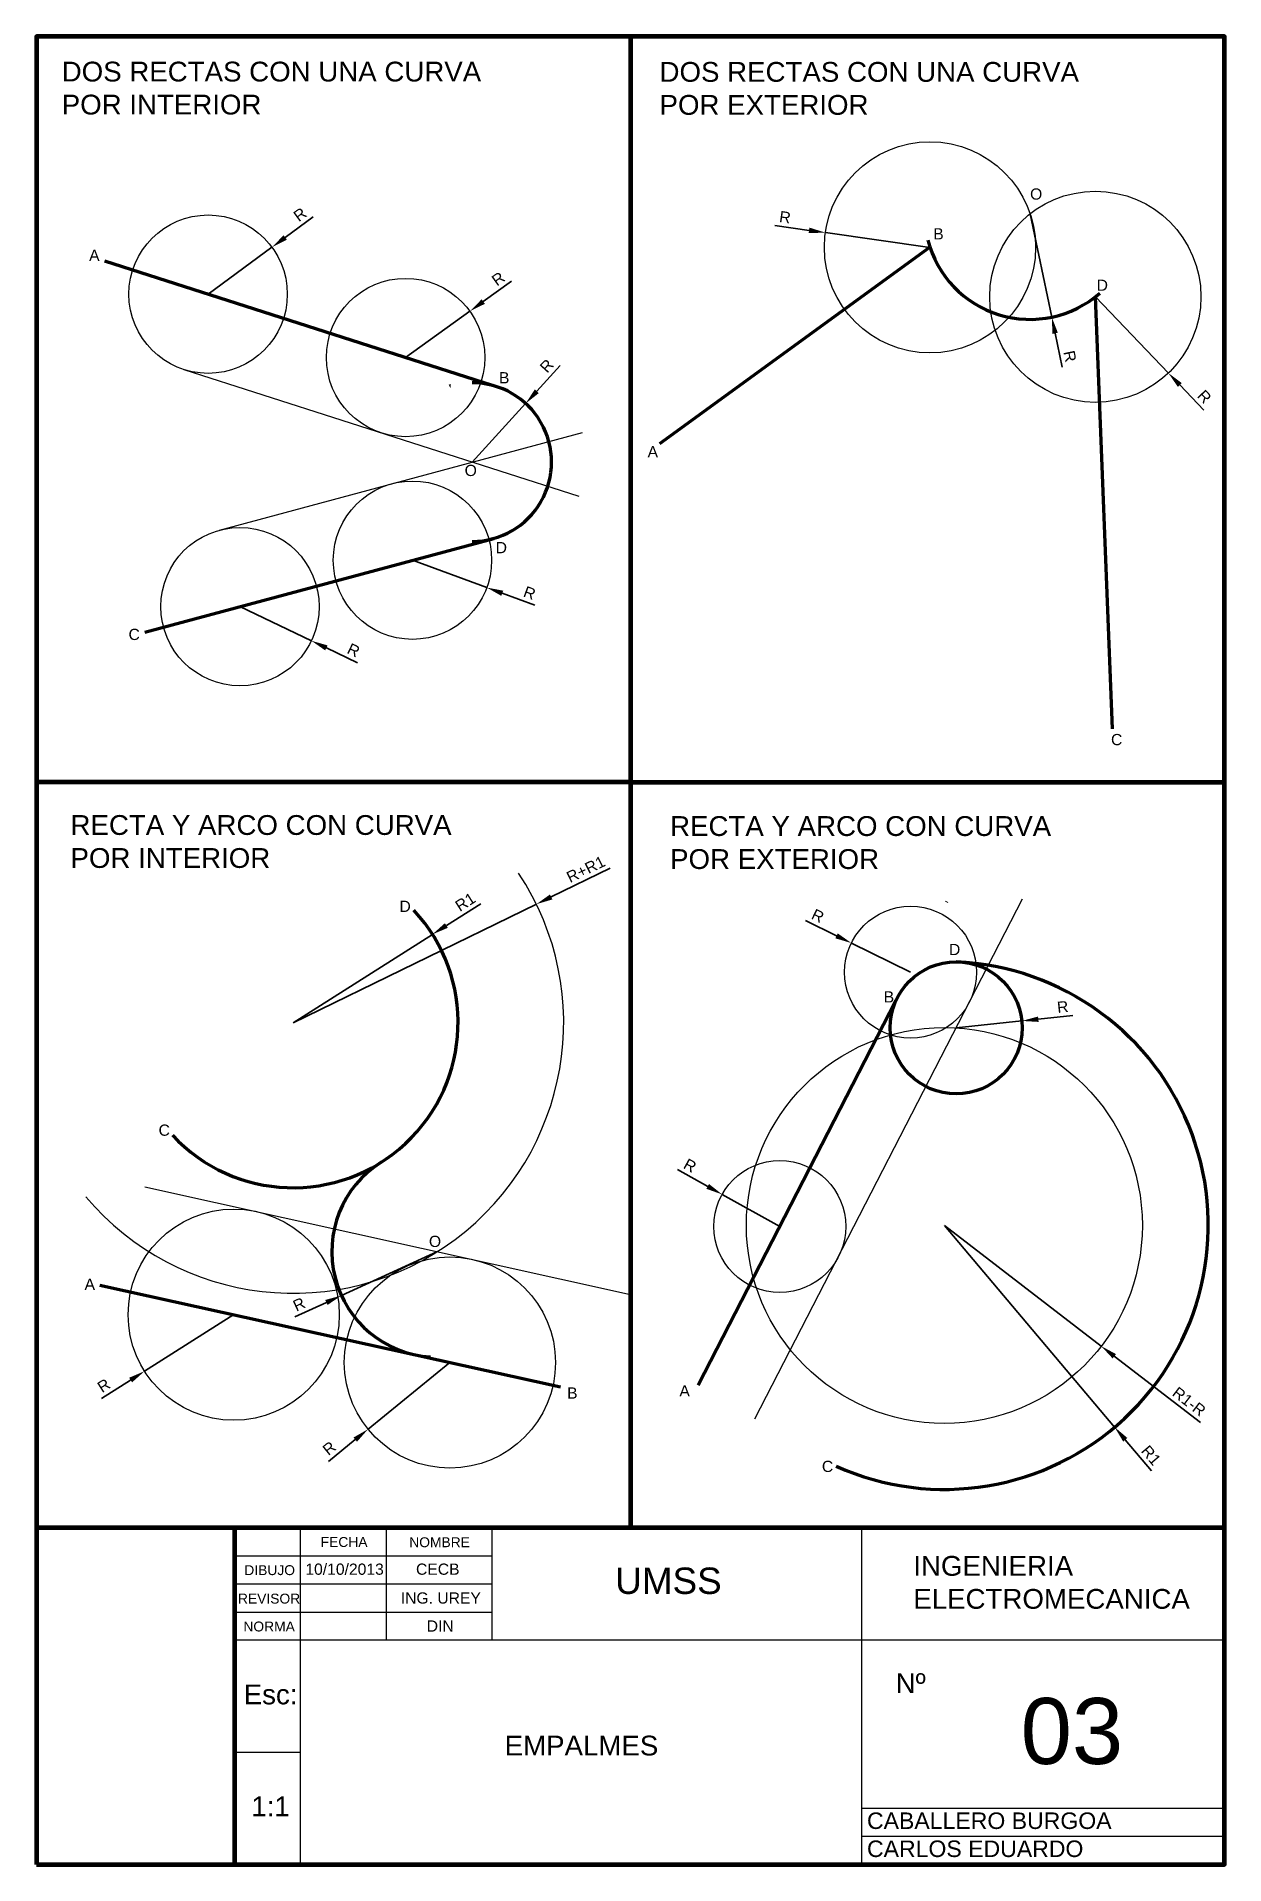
# Model space of a CAD drawing. Header units: millimetres. Extents: x 20 to 200, y 6 to 283.
import ezdxf

# ---------------------------------------------------------------- set-up
doc = ezdxf.new("R2010")
doc.units = ezdxf.units.MM
for name, color, linetype, lineweight, true_color in [('cajetin', 3, 'Continuous', 20, 0x00ff00), ('cajetin-letras', 2, 'Continuous', 40, 0xffff00), ('datos', 7, 'Continuous', 50, 0xffffff), ('letras', 1, 'Continuous', 35, 0xff0000), ('margin', 3, 'Continuous', 100, 0x00ff00), ('trazos', 5, 'Continuous', 15, 0x0000ff)]:
    doc.layers.add(name, color=color, linetype=linetype, lineweight=lineweight, true_color=true_color)
doc.styles.get("Standard").update_dxf_attribs({"font": 'arial.ttf', "height": 1.7})
doc.dimstyles.new('ISO-25', dxfattribs={"dimtxt": 2.5, "dimasz": 2.5, "dimexe": 1.25, "dimexo": 0.625, "dimtad": 1, "dimtxsty": 'Standard', "dimcen": 2.5, "dimadec": 0, "dimazin": 0, "dimtfac": 1, "dimtmove": 0, "dimatfit": 3, "dimfxl": 1, "dimarcsym": 0})

# ---------------------------------------------------------------- blocks, each defined once
blk = doc.blocks.new('*D10')
at = {"layer": 'Defpoints', "color": 0}
for p in [(170.24, 256.61), (173.53, 240.96)]:
    blk.add_point(p, dxfattribs=at)
at = {"layer": 'letras', "color": 0, "lineweight": -2}
for p, q in [((170.24, 256.61), (173.53, 240.96)), ((175.12, 233.37), (174.05, 238.51))]:
    blk.add_line(p, q, dxfattribs=at)
at = {"layer": 'letras', "color": 0}
blk.add_solid([(174.45, 238.59), (173.64, 238.42), (173.53, 240.96)], dxfattribs=at)
at = {"layer": 'letras', "color": 0, "insert": (176.29, 235.02), "char_height": 1.7, "attachment_point": 5, "rotation": 281.8605}
blk.add_mtext('R', dxfattribs=at)
blk = doc.blocks.new('*D11')
at = {"layer": 'Defpoints', "color": 0}
for p in [(93.81, 227.87), (85.72, 218.99)]:
    blk.add_point(p, dxfattribs=at)
at = {"layer": 'letras', "color": 0, "lineweight": -2}
for p, q in [((99.03, 233.6), (95.49, 229.72)), ((85.72, 218.99), (93.81, 227.87))]:
    blk.add_line(p, q, dxfattribs=at)
at = {"layer": 'letras', "color": 0}
blk.add_solid([(95.19, 230), (95.8, 229.44), (93.81, 227.87)], dxfattribs=at)
at = {"layer": 'letras', "color": 0, "insert": (97.01, 233.57), "char_height": 1.7, "attachment_point": 5, "rotation": 47.6615}
blk.add_mtext('R', dxfattribs=at)
blk = doc.blocks.new('*D14')
at = {"layer": 'Defpoints', "color": 0}
for p in [(79.68, 147.42), (58.57, 134.03)]:
    blk.add_point(p, dxfattribs=at)
at = {"layer": 'letras', "color": 0, "lineweight": -2}
for p, q in [((87, 152.06), (81.79, 148.76)), ((58.57, 134.03), (79.68, 147.42))]:
    blk.add_line(p, q, dxfattribs=at)
at = {"layer": 'letras', "color": 0}
blk.add_solid([(81.57, 149.11), (82.02, 148.41), (79.68, 147.42)], dxfattribs=at)
at = {"layer": 'letras', "color": 0, "insert": (84.66, 152.33), "char_height": 1.7, "attachment_point": 5, "rotation": 32.3936}
blk.add_mtext('R1', dxfattribs=at)
blk = doc.blocks.new('*D15')
at = {"layer": 'Defpoints', "color": 0}
for p in [(80.43, 99.34), (65.89, 92.68)]:
    blk.add_point(p, dxfattribs=at)
at = {"layer": 'letras', "color": 0, "lineweight": -2}
for p, q in [((80.43, 99.34), (65.89, 92.68)), ((58.84, 89.45), (63.62, 91.64))]:
    blk.add_line(p, q, dxfattribs=at)
at = {"layer": 'letras', "color": 0}
blk.add_solid([(63.44, 92.01), (63.79, 91.26), (65.89, 92.68)], dxfattribs=at)
at = {"layer": 'letras', "color": 0, "insert": (59.48, 91.36), "char_height": 1.7, "attachment_point": 5, "rotation": 24.6249}
blk.add_mtext('R', dxfattribs=at)
blk = doc.blocks.new('*D16')
at = {"layer": 'Defpoints', "color": 0}
for p in [(95.43, 151.99), (58.57, 134.03)]:
    blk.add_point(p, dxfattribs=at)
at = {"layer": 'letras', "color": 0, "lineweight": -2}
for p, q in [((106.6, 157.44), (97.67, 153.09)), ((58.57, 134.03), (95.43, 151.99))]:
    blk.add_line(p, q, dxfattribs=at)
at = {"layer": 'letras', "color": 0}
blk.add_solid([(97.49, 153.46), (97.86, 152.71), (95.43, 151.99)], dxfattribs=at)
at = {"layer": 'letras', "color": 0, "insert": (102.92, 157.29), "char_height": 1.7, "attachment_point": 5, "rotation": 25.9819}
blk.add_mtext('R+R1', dxfattribs=at)
blk = doc.blocks.new('*D17')
at = {"layer": 'Defpoints', "color": 0}
for p in [(49.57, 89.79), (36.06, 81.22)]:
    blk.add_point(p, dxfattribs=at)
at = {"layer": 'letras', "color": 0, "lineweight": -2}
for p, q in [((49.57, 89.79), (36.06, 81.22)), ((29.52, 77.07), (33.95, 79.88))]:
    blk.add_line(p, q, dxfattribs=at)
at = {"layer": 'letras', "color": 0}
blk.add_solid([(33.73, 80.23), (34.17, 79.53), (36.06, 81.22)], dxfattribs=at)
at = {"layer": 'letras', "color": 0, "insert": (29.89, 79.05), "char_height": 1.7, "attachment_point": 5, "rotation": 32.3727}
blk.add_mtext('R', dxfattribs=at)
blk = doc.blocks.new('*D18')
at = {"layer": 'Defpoints', "color": 0}
for p in [(82.33, 82.54), (69.93, 72.43)]:
    blk.add_point(p, dxfattribs=at)
at = {"layer": 'letras', "color": 0, "lineweight": -2}
for p, q in [((82.33, 82.54), (69.93, 72.43)), ((63.92, 67.54), (67.99, 70.85))]:
    blk.add_line(p, q, dxfattribs=at)
at = {"layer": 'letras', "color": 0}
blk.add_solid([(67.73, 71.17), (68.25, 70.53), (69.93, 72.43)], dxfattribs=at)
at = {"layer": 'letras', "color": 0, "insert": (64.05, 69.55), "char_height": 1.7, "attachment_point": 5, "rotation": 39.1698}
blk.add_mtext('R', dxfattribs=at)
blk = doc.blocks.new('*D19')
at = {"layer": 'Defpoints', "color": 0}
for p in [(55.36, 251.54), (45.69, 244.43)]:
    blk.add_point(p, dxfattribs=at)
at = {"layer": 'letras', "color": 0, "lineweight": -2}
for p, q in [((61.6, 256.13), (57.37, 253.03)), ((45.69, 244.43), (55.36, 251.54))]:
    blk.add_line(p, q, dxfattribs=at)
at = {"layer": 'letras', "color": 0}
blk.add_solid([(57.13, 253.36), (57.62, 252.69), (55.36, 251.54)], dxfattribs=at)
at = {"layer": 'letras', "color": 0, "insert": (59.62, 256.51), "char_height": 1.7, "attachment_point": 5, "rotation": 36.3373}
blk.add_mtext('R', dxfattribs=at)
blk = doc.blocks.new('*D20')
at = {"layer": 'Defpoints', "color": 0}
for p in [(85.35, 241.85), (75.62, 234.83)]:
    blk.add_point(p, dxfattribs=at)
at = {"layer": 'letras', "color": 0, "lineweight": -2}
for p, q in [((91.64, 246.38), (87.38, 243.31)), ((75.62, 234.83), (85.35, 241.85))]:
    blk.add_line(p, q, dxfattribs=at)
at = {"layer": 'letras', "color": 0}
blk.add_solid([(87.14, 243.65), (87.63, 242.97), (85.35, 241.85)], dxfattribs=at)
at = {"layer": 'letras', "color": 0, "insert": (89.66, 246.77), "char_height": 1.7, "attachment_point": 5, "rotation": 35.7931}
blk.add_mtext('R', dxfattribs=at)
blk = doc.blocks.new('*D21')
at = {"layer": 'Defpoints', "color": 0}
for p in [(50.52, 197.08), (61.35, 191.91)]:
    blk.add_point(p, dxfattribs=at)
at = {"layer": 'letras', "color": 0, "lineweight": -2}
for p, q in [((50.52, 197.08), (61.35, 191.91)), ((68.34, 188.57), (63.61, 190.83))]:
    blk.add_line(p, q, dxfattribs=at)
at = {"layer": 'letras', "color": 0}
blk.add_solid([(63.79, 191.21), (63.43, 190.45), (61.35, 191.91)], dxfattribs=at)
at = {"layer": 'letras', "color": 0, "insert": (67.74, 190.49), "char_height": 1.7, "attachment_point": 5, "rotation": 334.4602}
blk.add_mtext('R', dxfattribs=at)
blk = doc.blocks.new('*D22')
at = {"layer": 'Defpoints', "color": 0}
for p in [(76.65, 204.12), (87.92, 199.97)]:
    blk.add_point(p, dxfattribs=at)
at = {"layer": 'letras', "color": 0, "lineweight": -2}
for p, q in [((76.65, 204.12), (87.92, 199.97)), ((95.19, 197.3), (90.26, 199.11))]:
    blk.add_line(p, q, dxfattribs=at)
at = {"layer": 'letras', "color": 0}
blk.add_solid([(90.41, 199.5), (90.12, 198.72), (87.92, 199.97)], dxfattribs=at)
at = {"layer": 'letras', "color": 0, "insert": (94.41, 199.16), "char_height": 1.7, "attachment_point": 5, "rotation": 339.7899}
blk.add_mtext('R', dxfattribs=at)
blk = doc.blocks.new('*D23')
at = {"layer": 'Defpoints', "color": 0}
for p in [(139.23, 253.76), (155.07, 251.53)]:
    blk.add_point(p, dxfattribs=at)
at = {"layer": 'letras', "color": 0, "lineweight": -2}
for p, q in [((131.55, 254.83), (136.75, 254.1)), ((155.07, 251.53), (139.23, 253.76))]:
    blk.add_line(p, q, dxfattribs=at)
at = {"layer": 'letras', "color": 0}
blk.add_solid([(136.81, 254.52), (136.69, 253.69), (139.23, 253.76)], dxfattribs=at)
at = {"layer": 'letras', "color": 0, "insert": (133.12, 256.1), "char_height": 1.7, "attachment_point": 5, "rotation": 352.0119}
blk.add_mtext('R', dxfattribs=at)
blk = doc.blocks.new('*D24')
at = {"layer": 'Defpoints', "color": 0}
for p in [(180.14, 244.04), (191.2, 232.48)]:
    blk.add_point(p, dxfattribs=at)
at = {"layer": 'letras', "color": 0, "lineweight": -2}
for p, q in [((180.14, 244.04), (191.2, 232.48)), ((196.56, 226.88), (192.93, 230.67))]:
    blk.add_line(p, q, dxfattribs=at)
at = {"layer": 'letras', "color": 0}
blk.add_solid([(193.23, 230.96), (192.63, 230.39), (191.2, 232.48)], dxfattribs=at)
at = {"layer": 'letras', "color": 0, "insert": (196.67, 228.9), "char_height": 1.7, "attachment_point": 5, "rotation": 313.7426}
blk.add_mtext('R', dxfattribs=at)
blk = doc.blocks.new('*D25')
at = {"layer": 'Defpoints', "color": 0}
for p in [(123.58, 108.01), (132.32, 103.15)]:
    blk.add_point(p, dxfattribs=at)
at = {"layer": 'letras', "color": 0, "lineweight": -2}
for p, q in [((116.8, 111.77), (121.39, 109.22)), ((132.32, 103.15), (123.58, 108.01))]:
    blk.add_line(p, q, dxfattribs=at)
at = {"layer": 'letras', "color": 0}
blk.add_solid([(121.59, 109.59), (121.19, 108.86), (123.58, 108.01)], dxfattribs=at)
at = {"layer": 'letras', "color": 0, "insert": (118.72, 112.39), "char_height": 1.7, "attachment_point": 5, "rotation": 330.9529}
blk.add_mtext('R', dxfattribs=at)
blk = doc.blocks.new('*D26')
at = {"layer": 'Defpoints', "color": 0}
for p in [(143.17, 146.1), (152.14, 141.69)]:
    blk.add_point(p, dxfattribs=at)
at = {"layer": 'letras', "color": 0, "lineweight": -2}
for p, q in [((136.21, 149.51), (140.92, 147.2)), ((152.14, 141.69), (143.17, 146.1))]:
    blk.add_line(p, q, dxfattribs=at)
at = {"layer": 'letras', "color": 0}
blk.add_solid([(141.1, 147.57), (140.74, 146.82), (143.17, 146.1)], dxfattribs=at)
at = {"layer": 'letras', "color": 0, "insert": (138.09, 150.23), "char_height": 1.7, "attachment_point": 5, "rotation": 333.8728}
blk.add_mtext('R', dxfattribs=at)
blk = doc.blocks.new('*D27')
at = {"layer": 'Defpoints', "color": 0}
for p in [(157.26, 103.31), (183.06, 72.74)]:
    blk.add_point(p, dxfattribs=at)
at = {"layer": 'letras', "color": 0, "lineweight": -2}
for p, q in [((157.26, 103.31), (183.06, 72.74)), ((188.64, 66.12), (184.67, 70.83))]:
    blk.add_line(p, q, dxfattribs=at)
at = {"layer": 'letras', "color": 0}
blk.add_solid([(184.99, 71.1), (184.35, 70.56), (183.06, 72.74)], dxfattribs=at)
at = {"layer": 'letras', "color": 0, "insert": (188.59, 68.47), "char_height": 1.7, "attachment_point": 5, "rotation": 310.1648}
blk.add_mtext('R1', dxfattribs=at)
blk = doc.blocks.new('*D28')
at = {"layer": 'Defpoints', "color": 0}
for p in [(157.26, 103.31), (181.03, 85.01)]:
    blk.add_point(p, dxfattribs=at)
at = {"layer": 'letras', "color": 0, "lineweight": -2}
for p, q in [((157.26, 103.31), (181.03, 85.01)), ((196.05, 73.44), (183.01, 83.48))]:
    blk.add_line(p, q, dxfattribs=at)
at = {"layer": 'letras', "color": 0}
blk.add_solid([(183.26, 83.81), (182.76, 83.15), (181.03, 85.01)], dxfattribs=at)
at = {"layer": 'letras', "color": 0, "insert": (194.35, 76.62), "char_height": 1.7, "attachment_point": 5, "rotation": 322.4095}
blk.add_mtext('R1-R', dxfattribs=at)
blk = doc.blocks.new('*D29')
at = {"layer": 'Defpoints', "color": 0}
for p in [(159.05, 133.26), (169.01, 134.3)]:
    blk.add_point(p, dxfattribs=at)
at = {"layer": 'letras', "color": 0, "lineweight": -2}
for p, q in [((159.05, 133.26), (169.01, 134.3)), ((176.71, 135.11), (171.49, 134.56))]:
    blk.add_line(p, q, dxfattribs=at)
at = {"layer": 'letras', "color": 0}
blk.add_solid([(171.45, 134.97), (171.54, 134.15), (169.01, 134.3)], dxfattribs=at)
at = {"layer": 'letras', "color": 0, "insert": (175.19, 136.43), "char_height": 1.7, "attachment_point": 5, "rotation": 5.9812}
blk.add_mtext('R', dxfattribs=at)

msp = doc.modelspace()

# ---------------------------------------------------------------- linework, layer by layer
at = {"layer": 'cajetin'}
for p, q in [((59.696, 57.473), (49.696, 57.473)), ((49.696, 57.473), (49.696, 23.473)), ((49.696, 57.473), (49.696, 53.223)), ((59.696, 6.473), (59.696, 57.473)), ((72.696, 57.473), (59.696, 57.473)), ((88.696, 57.473), (72.696, 57.473)), ((72.696, 57.473), (72.696, 40.473)), ((144.696, 57.473), (88.696, 57.473)), ((88.696, 57.473), (88.696, 40.473)), ((199.696, 57.473), (144.696, 57.473)), ((144.696, 57.473), (144.696, 6.473)), ((199.696, 57.473), (199.696, 40.473)), ((49.696, 53.223), (88.696, 53.223)), ((49.696, 53.223), (49.696, 48.973)), ((49.696, 48.973), (88.696, 48.973)), ((49.696, 48.973), (49.696, 44.723)), ((49.696, 44.723), (88.696, 44.723)), ((199.696, 40.473), (49.696, 40.473)), ((199.696, 6.473), (199.696, 40.473)), ((49.696, 6.473), (49.696, 23.473)), ((49.696, 23.473), (59.696, 23.473)), ((199.696, 14.973), (144.696, 14.973)), ((199.696, 10.723), (199.696, 14.973)), ((199.696, 10.723), (144.696, 10.723)), ((199.696, 6.473), (199.696, 10.723)), ((49.696, 6.473), (59.696, 6.473)), ((59.696, 6.473), (199.696, 6.473))]:
    msp.add_line(p, q, dxfattribs=at)
at = {"layer": 'datos'}
for p, q in [((30.015, 249.464), (88.732, 230.622)), ((114.154, 221.78), (155.073, 251.532)), ((182.709, 178.543), (180.138, 244.04)), ((36.125, 193.205), (88.967, 207.419)), ((157.596, 152.29), (157.651, 152.396)), ((119.94, 79.092), (149.923, 137.374)), ((29.295, 94.273), (99.077, 78.831))]:
    msp.add_line(p, q, dxfattribs=at)
msp.add_circle((159.05, 133.256), 10.013, dxfattribs=at)
for centre, radius, start, end in [((170.244, 256.614), 16, 194.46962, 311.33168), ((85.718, 218.987), 12.016, 106.0098, 106.56883), ((85.718, 218.987), 12.016, 270, 90.03282), ((58.571, 134.029), 25, 222.95129, 42.95129), ((157.257, 103.309), 40, 245.81578, 87.42263), ((80.433, 99.344), 16, 122.22204, 266.32281)]:
    msp.add_arc(centre, radius, start, end, dxfattribs=at)
at = {"layer": 'margin'}
for p, q in [((109.696, 283.473), (109.696, 57.473)), ((109.696, 170.473), (19.696, 170.473)), ((109.696, 170.473), (199.696, 170.473)), ((49.696, 57.473), (19.696, 57.473))]:
    msp.add_line(p, q, dxfattribs=at)
for points in [[(19.696, 6.473), (199.696, 6.473), (199.696, 283.473), (19.696, 283.473)], [(49.696, 6.473), (199.696, 6.473), (199.696, 57.473), (49.696, 57.473)]]:
    msp.add_lwpolyline(points, close=True, dxfattribs=at)
at = {"layer": 'trazos'}
for p, q in [((42.025, 233.007), (101.884, 213.8)), ((47.402, 208.669), (102.433, 223.488)), ((128.56, 73.988), (169.112, 152.815)), ((36.095, 109.156), (109.696, 92.868))]:
    msp.add_line(p, q, dxfattribs=at)
for centre, radius in [((155.073, 251.532), 16), ((180.138, 244.04), 16), ((45.692, 244.433), 12), ((75.62, 234.83), 12), ((76.655, 204.119), 12), ((50.523, 197.082), 12), ((152.144, 141.692), 10), ((157.257, 103.309), 30), ((132.318, 103.152), 10), ((49.574, 89.786), 16), ((82.331, 82.537), 16)]:
    msp.add_circle(centre, radius, dxfattribs=at)
msp.add_arc((58.571, 134.029), 41, 220.0205, 33.56589, dxfattribs=at)

# ---------------------------------------------------------------- texts
at = {"layer": 'cajetin-letras', "attachment_point": 1}
for s, insert, char_height, width in [('FECHA', (62.748, 56.087), 1.5, 13), ('NOMBRE', (76.167, 56.05), 1.5, 16), ('INGENIERIA\\PELECTROMECANICA', (152.549, 53.219), 3, 55), ('DIBUJO', (51.173, 51.82), 1.5, 10), ('\\A1;10/10/2013', (60.427, 52.07), 1.7, 13), ('CECB', (77.194, 52.07), 1.7, 16), ('UMSS', (107.375, 51.465), 4, 56), ('REVISOR', (50.214, 47.507), 1.5, 10), ('ING. UREY', (74.886, 47.701), 1.7, 16), ('NORMA', (51.039, 43.281), 1.5, 10), ('DIN', (78.821, 43.451), 1.7, 16), ('Esc:', (51.081, 33.736), 3, 10), ('Nº', (149.876, 35.434), 3, 55), ('03', (168.816, 31.695), 10, 46.70405), ('EMPALMES', (90.623, 25.987), 3, 85), ('1:1', (52.236, 16.782), 3, 10), ('CABALLERO BURGOA', (145.529, 14.349), 2.5, 55), ('CARLOS EDUARDO', (145.529, 10.099), 2.5, 55)]:
    msp.add_mtext(s, dxfattribs=dict(at, insert=insert, char_height=char_height, width=width))
at = {"layer": 'letras', "attachment_point": 1}
for s, insert, char_height, width in [('DOS RECTAS CON UNA CURVA\\PPOR INTERIOR', (23.507, 279.665), 3, 90), ('DOS RECTAS CON UNA CURVA\\PPOR EXTERIOR', (114.096, 279.62), 3, 90), ('O', (170.244, 260.461), 1.7, 2.2509), ('B', (155.571, 254.427), 1.7, 2.21716), ('A', (27.662, 251.176), 1.7, 3.8339), ('D', (180.332, 246.642), 1.7, 2.22035), ('B', (89.768, 232.619), 1.7, 0.66085), ('A', (112.284, 221.41), 1.7, 3.90162), ('O', (84.566, 218.571), 1.7, 2.63919), ('D', (89.269, 206.871), 1.7, 1.03057), ('C', (33.633, 193.723), 1.7, 1.06335), ('C', (182.509, 177.785), 1.7, 2.08441), ('RECTA Y ARCO CON CURVA\\PPOR INTERIOR', (24.841, 165.49), 3, 90), ('RECTA Y ARCO CON CURVA\\PPOR EXTERIOR', (115.693, 165.331), 3, 90), ('D', (74.686, 152.514), 1.7, 2.30827), ('D', (157.953, 145.974), 1.7, 2.01939), ('B', (148.063, 138.793), 1.7, 1.58499), ('C', (38.186, 118.597), 1.7, 2.35514), ('O', (79.15, 101.74), 1.7, 2.54955), ('A', (26.969, 95.249), 1.7, 4.51561), ('B', (100.088, 78.763), 1.7, 3.55508), ('A', (117.109, 79.092), 1.7, 2.83095), ('C', (138.698, 67.645), 1.7, 2.87793)]:
    msp.add_mtext(s, dxfattribs=dict(at, insert=insert, char_height=char_height, width=width))

# ---------------------------------------------------------------- dimensions: what is measured, and where the dimension line sits
at = {"layer": 'letras'}
for center, mpoint, text, picture, middle in [((45.692, 244.433), (55.358, 251.544), 'R', '*D19', (59.619, 256.509)), ((155.073, 251.532), (139.228, 253.755), 'R', '*D23', (133.12, 256.102)), ((170.244, 256.614), (173.532, 240.956), 'R', '*D10', (176.286, 235.021)), ((75.62, 234.83), (85.354, 241.848), 'R', '*D20', (89.661, 246.773)), ((180.138, 244.04), (191.201, 232.481), 'R', '*D24', (196.674, 228.896)), ((85.718, 218.987), (93.811, 227.869), 'R', '*D11', (97.014, 233.574)), ((76.655, 204.119), (87.916, 199.973), 'R', '*D22', (94.407, 199.155)), ((50.523, 197.082), (61.35, 191.908), 'R', '*D21', (67.737, 190.491)), ((58.571, 134.029), (79.681, 147.423), 'R1', '*D14', (84.658, 152.331)), ((152.144, 141.692), (143.166, 146.096), 'R', '*D26', (138.093, 150.227)), ((159.05, 133.256), (169.009, 134.299), 'R', '*D29', (175.194, 136.43)), ((132.318, 103.152), (123.575, 108.007), 'R', '*D25', (118.719, 112.392)), ((157.257, 103.309), (183.056, 72.742), 'R1', '*D27', (188.592, 68.475)), ((80.433, 99.344), (65.888, 92.677), 'R', '*D15', (59.479, 91.362)), ((49.574, 89.786), (36.061, 81.219), 'R', '*D17', (29.888, 79.052)), ((82.331, 82.537), (69.927, 72.431), 'R', '*D18', (64.053, 69.548))]:
    dim = msp.add_radius_dim(center=center, mpoint=mpoint, text=text, dimstyle='ISO-25', dxfattribs=at)
    dim.commit()
    dim.dimension.update_dxf_attribs({"geometry": picture, "text_midpoint": middle})
for center, mpoint, text, picture, middle in [((58.571, 134.029), (95.428, 151.991), 'R+R1', '*D16', (103.564, 155.956)), ((157.257, 103.309), (181.029, 85.009), 'R1-R', '*D28', (193.447, 75.449))]:
    dim = msp.add_radius_dim(center=center, mpoint=mpoint, text=text, dimstyle='ISO-25', dxfattribs=at)
    dim.commit()
    dim.dimension.update_dxf_attribs({"geometry": picture, "text_midpoint": middle, "dimtype": 164})

doc.saveas('drawing.dxf')
